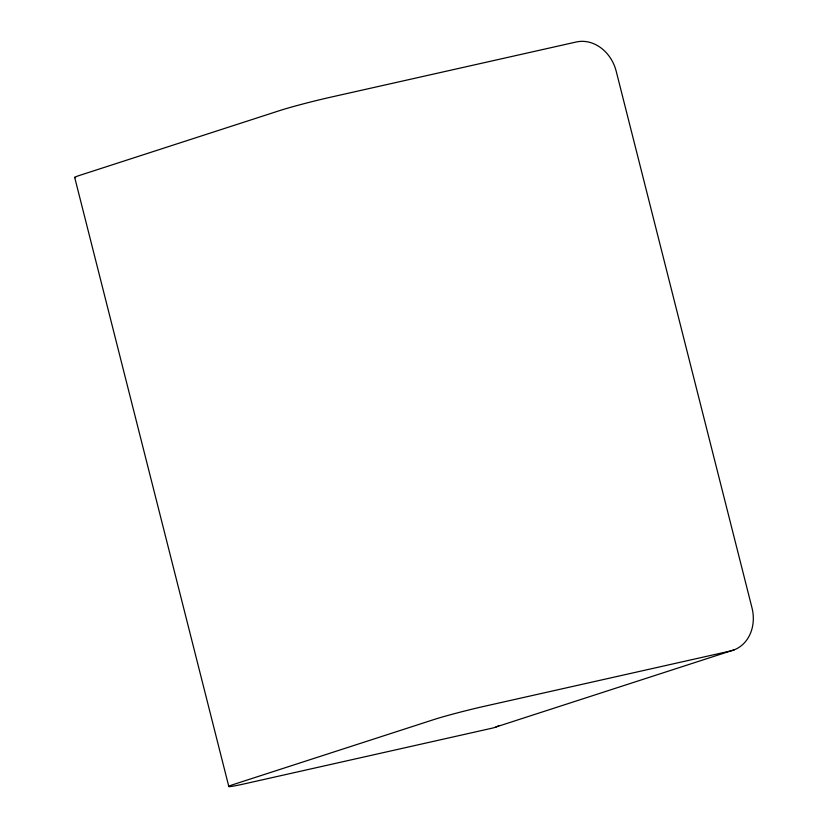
<?xml version="1.0" encoding="UTF-8"?>
<svg xmlns="http://www.w3.org/2000/svg" width="828" height="828" viewBox="0 0 828 828"><rect width="100%" height="100%" fill="white"/><g stroke="black" fill="none" stroke-linecap="round" stroke-linejoin="round"><path stroke-width="1.24" d="M495.951 726.994L734.322 649.783M74.686 177.399L228.787 786.414M498.756 725.69A37.426 31.505 72.1 0 1 492.008 728.205L245.823 783.536A37.426 1.563 -14.2 0 1 234.272 784.22L434.203 719.47A37.426 1.563 -14.2 0 1 484.204 706.325L730.389 651.005A37.426 31.505 72.1 0 0 751.99 607.835L616.229 71.332A37.426 31.505 72.1 0 0 576.288 41.99L330.103 97.321A37.426 1.563 -14.2 0 0 280.102 110.466L80.171 175.215A37.426 1.563 -14.2 0 0 75.596 177.596"/></g></svg>
